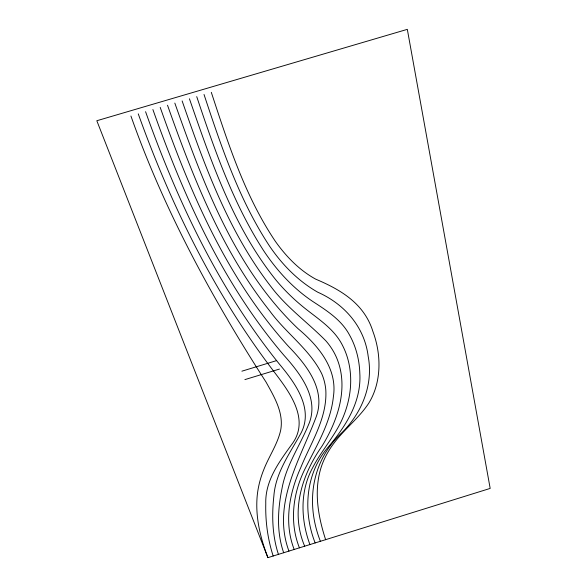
<?xml version="1.0" encoding="UTF-8"?>
<svg xmlns="http://www.w3.org/2000/svg" width="587" height="587" viewBox="0 0 587 587"><rect width="100%" height="100%" fill="white"/><g stroke="black" fill="none" stroke-linecap="round" stroke-linejoin="round"><path stroke-width="0.88" d="M267.914 557.65L490.182 488.413L407.319 29.35L96.818 120.739L267.914 557.65C260.364 537.934 255.184 516.773 257.238 495.538A137.916 101.536 -20.2 0 1 263.798 469.615C268.963 456.326 277.468 444.381 280.652 430.352C284.02 412.918 274.166 396.746 266.072 382.122C212.054 298.328 164.155 210.278 130.923 116.006M241.895 371.182L276.675 360.587M244.889 379.613L279.441 369.076M138.253 113.849C171.199 205.89 214.959 294.63 274.577 372.429C289.692 392.299 310.332 419.844 291.805 444.352C279.126 461.984 265.075 480.716 265.772 503.631C265.346 521.315 267.716 539.174 273.175 556.014M145.576 111.691C177.523 201.576 219.002 289.244 279.192 363.859C295.151 382.937 314.992 409.616 299.972 434.952C289.193 454.331 275.538 473.195 273.858 496.103C271.73 515.518 272.265 535.696 278.429 554.377M152.891 109.534C183.892 197.203 222.994 283.917 283.851 355.201C300.551 373.846 320.231 399.197 308.219 425.458C299.436 446.458 286.038 465.711 282.002 488.516C277.688 509.589 276.477 532.152 283.682 552.741M160.207 107.384C190.305 192.778 226.949 278.656 288.555 346.462C306.165 364.593 325.726 388.895 316.54 415.882C300.625 458.88 271.355 503.631 288.936 551.105M167.515 105.227C192.976 177.362 221.629 250.311 269.631 310.794C285.553 332.836 309.305 348.942 321.639 373.523A80.045 64.533 -11.8 0 1 325.8 389.915C327.465 417.944 311.015 442.429 300.86 467.377C289.303 492.823 283.734 522.665 294.182 549.469M174.823 103.077C203.307 183.709 234.712 268.435 298.101 328.727C318.007 345.464 337.62 368.497 333.423 396.445C330.885 421.429 317.861 443.456 306.781 465.44C293.273 490.453 288.716 520.918 299.429 547.832M182.131 100.927C204.621 165.747 228.49 232.063 271.099 286.779C286.647 307.485 307.918 322.557 325.902 340.871A91.579 74.439 -12.1 0 1 336.307 357.05C349.243 386.657 338.097 420.226 321.955 446.201C301.63 475.199 290.125 511.952 304.675 546.203M189.432 98.777C211.327 162.159 233.692 227.756 276.411 280.593A269.051 230.522 -48.3 0 0 300.669 304.836C315.535 317.508 333.856 327.641 342.742 345.868C350.564 361.218 352.288 379.129 349.353 395.968A136.294 110.767 -9.3 0 1 344.019 414.921C336.644 434.314 321.947 449.561 312.577 467.876C299.737 491.392 300.823 519.965 309.921 544.567M196.726 96.628C214.482 149.766 233.164 203.491 263.746 250.84C276.815 270.526 293.06 288.283 312.768 301.469C326.519 310.442 341.164 319.695 349.258 334.546C355.979 346.345 359.405 359.838 359.816 373.369C361.585 401.948 345.457 426.844 327.693 447.654C305.423 473.966 302.767 511.578 315.16 542.931M204.019 94.478C221.314 146.706 239.078 199.815 269.543 246.1C282.142 264.634 298.167 281.085 317.75 292.201C344.444 304.051 364.534 326.834 368.196 356.419C373.633 385.167 361.401 414.114 340.651 433.881C311.11 462.431 305.651 503.712 320.399 541.302M211.305 92.335C228.167 143.639 244.977 196.146 275.362 241.345C286.096 256.468 299.311 270.181 315.703 279.155C340.886 289.802 364.285 303.626 372.906 331.457A145.341 119.154 -10.9 0 1 378.322 353.697C380.339 370.632 377.83 388.528 368.753 403.203C358.782 418.406 343.879 429.457 333.24 444.146A95.329 70.499 -21.5 0 0 321.096 467.487C313.634 491.165 318.103 516.604 325.638 539.673"/></g></svg>
